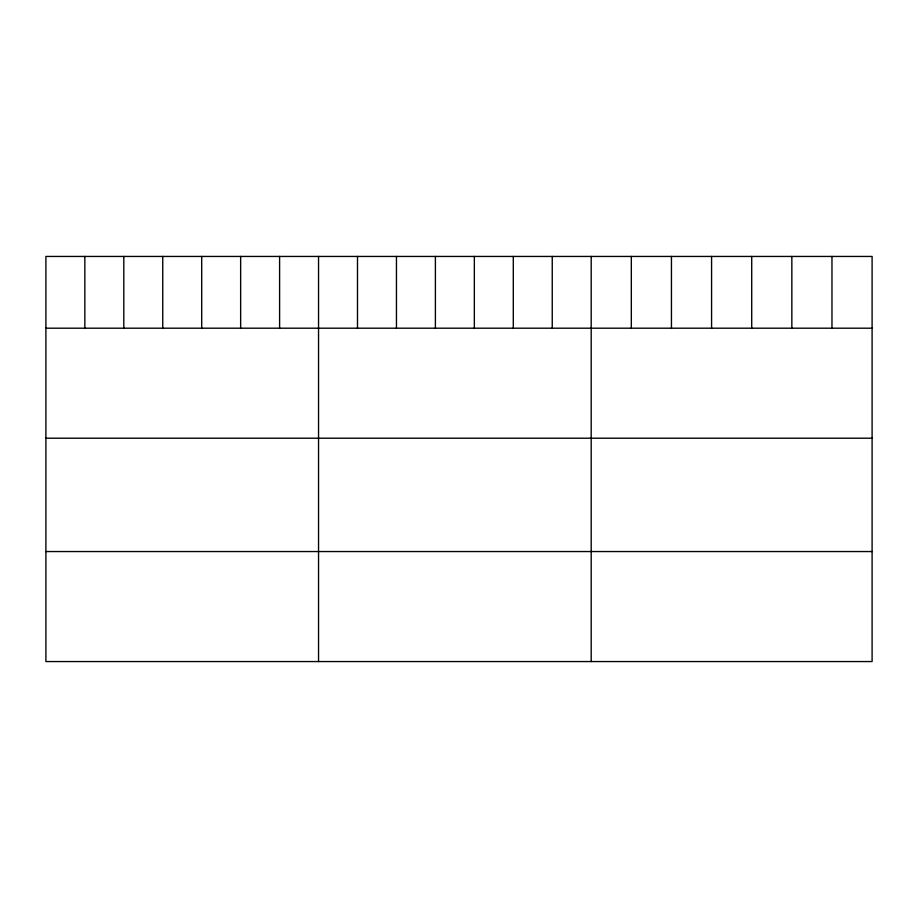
<?xml version="1.0" encoding="UTF-8"?>
<svg xmlns="http://www.w3.org/2000/svg" width="918" height="918" viewBox="0 0 918 918"><rect width="100%" height="100%" fill="white"/><g stroke="black" fill="none" stroke-linecap="round" stroke-linejoin="round"><path stroke-width="1.38" d="M872.1 328.196L872.1 661.557L45.9 661.557L45.9 256.443L872.1 256.443L872.1 328.196L45.9 328.196M45.9 438.207L872.1 438.207M45.9 551.546L872.1 551.546M831.972 256.443L831.972 328.196M791.844 256.443L791.844 328.196M751.716 256.443L751.716 328.196M711.576 256.443L711.576 328.196M671.448 256.443L671.448 328.196M631.32 256.443L631.32 328.196M591.192 256.443L591.192 661.557M552.246 256.443L552.246 328.196M513.288 256.443L513.288 328.196M474.342 256.443L474.342 328.196M435.396 256.443L435.396 328.196M396.45 256.443L396.45 328.196M357.492 256.443L357.492 328.196M318.546 256.443L318.546 661.557M279.6 256.443L279.6 328.196M240.642 256.443L240.642 328.196M201.696 256.443L201.696 328.196M162.75 256.443L162.75 328.196M123.804 256.443L123.804 328.196M84.846 256.443L84.846 328.196"/></g></svg>
